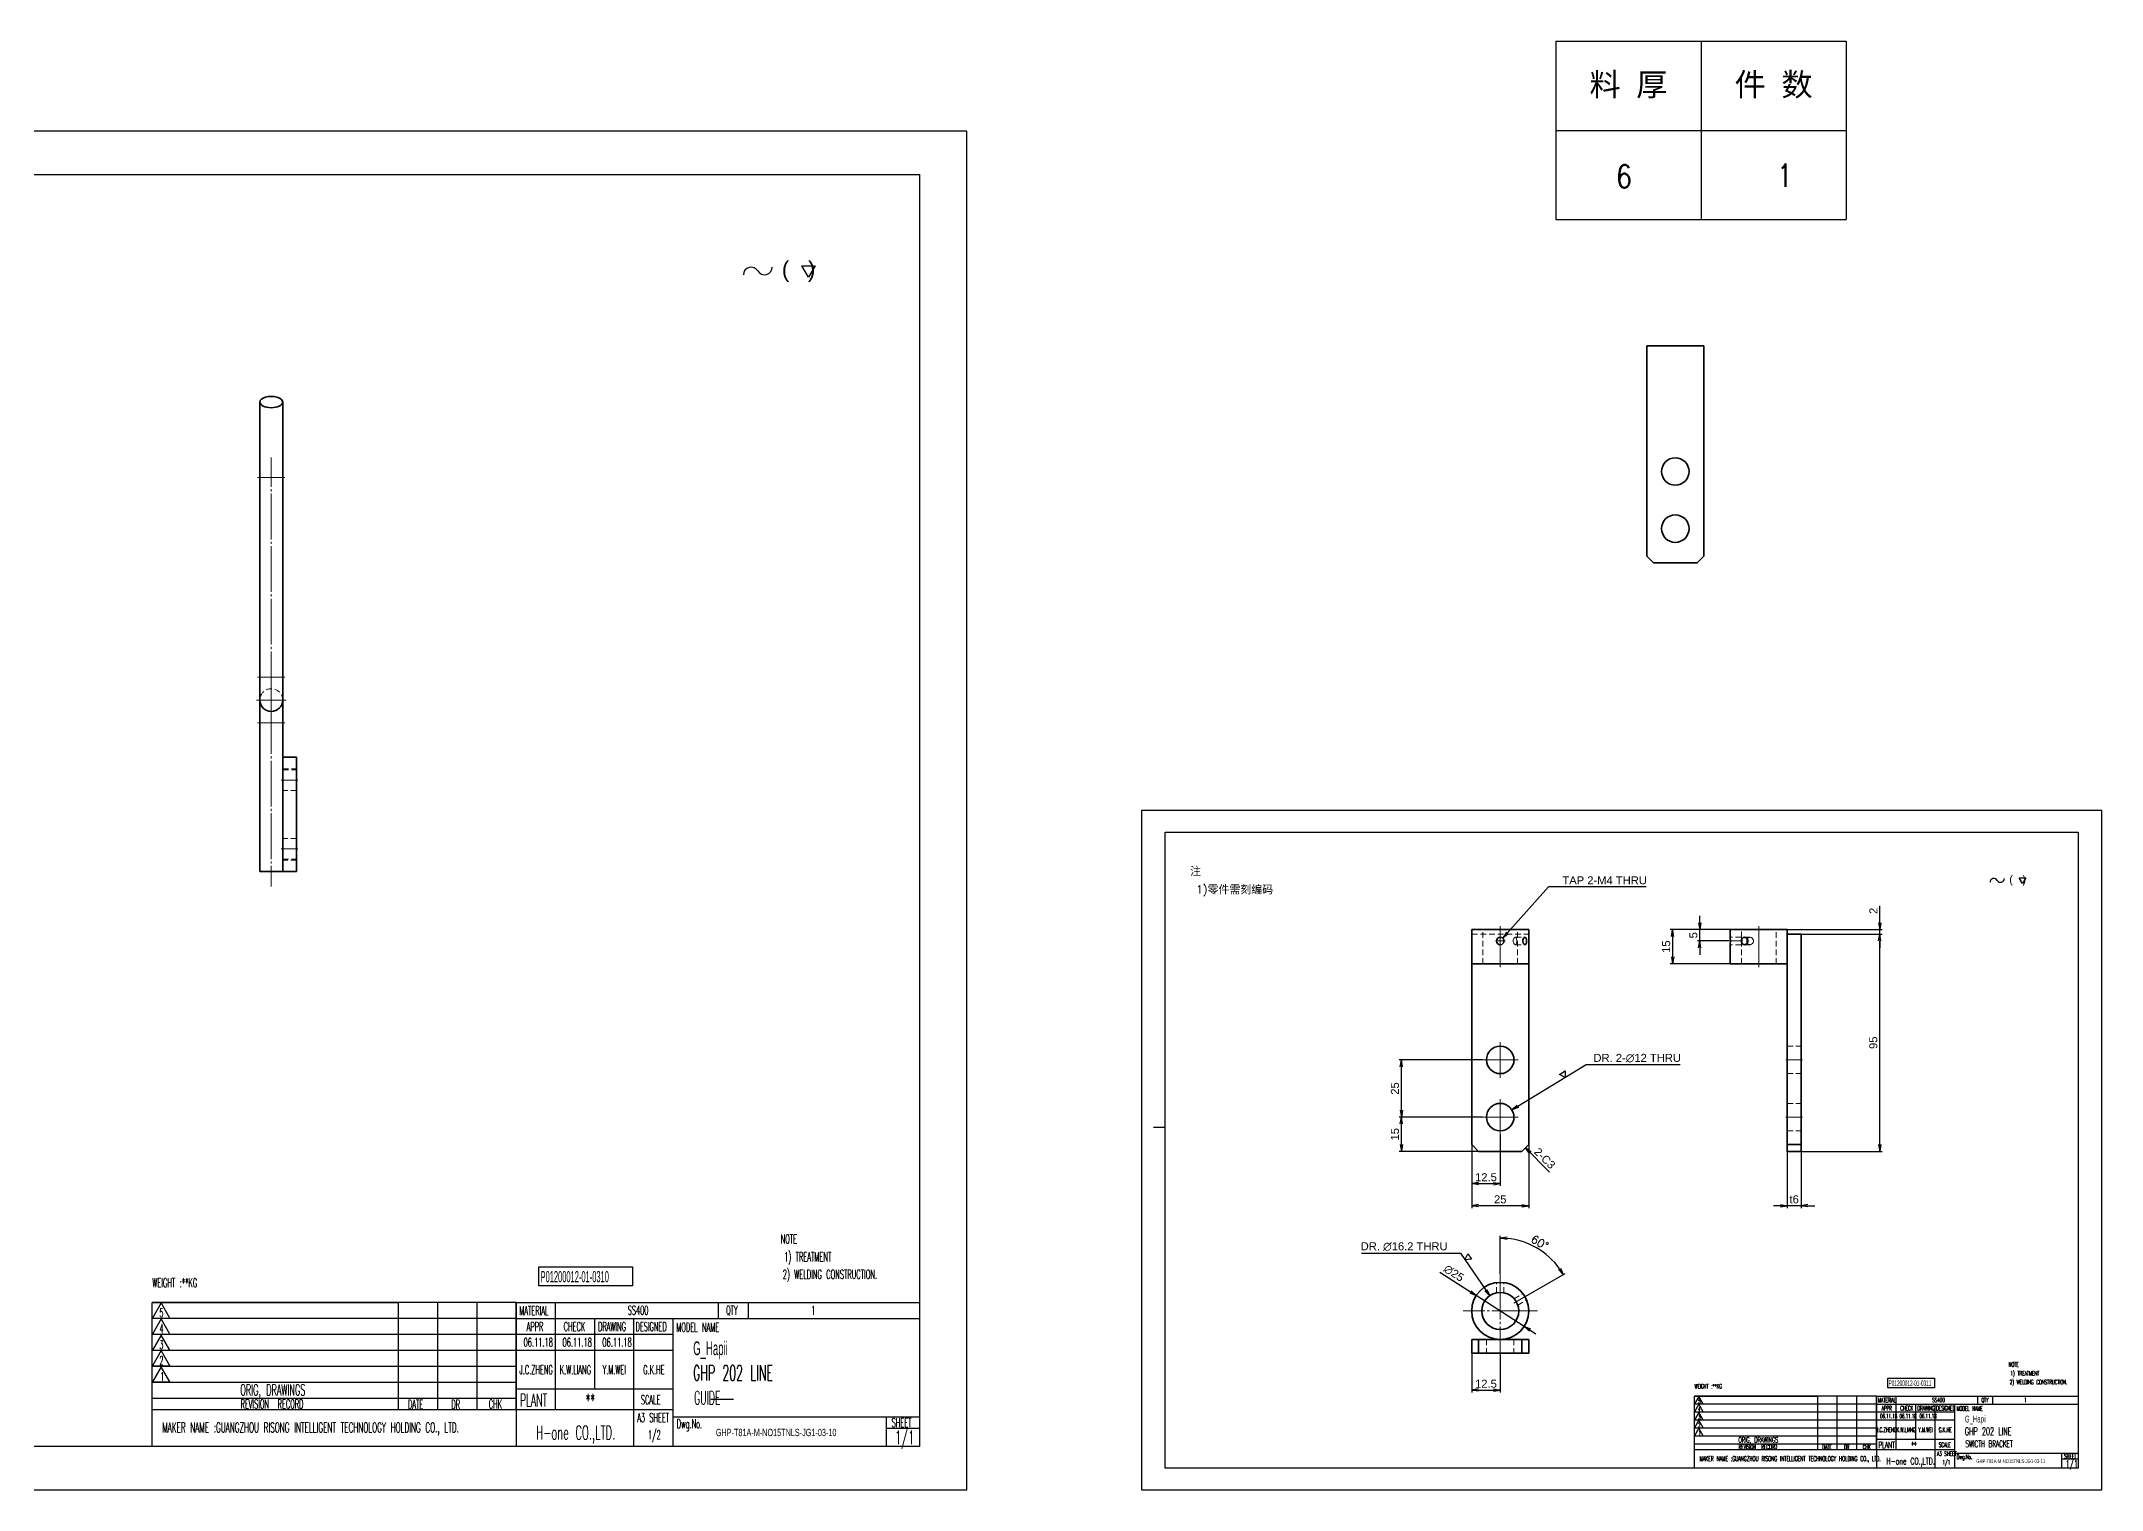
# Model space of a CAD drawing. Header units: millimetres. Extents: x 1842 to 16330, y -758 to 3963.
# Drawn here: x 14825 to 15726, y 2038 to 2671 of the extents above; entities that cross this region are included whole.
import ezdxf
from ezdxf.enums import TextEntityAlignment as Align

# ---------------------------------------------------------------- set-up
doc = ezdxf.new("R2010")
doc.units = ezdxf.units.MM
doc.linetypes.add('CENTER-HOKUTO', pattern=[23, 20, -1, 1, -1])
doc.linetypes.add('HIDDEN-HOKUTO', pattern=[3.8, 2.5, -1.3])
doc.layers.add('AM_7', color=2, linetype='CENTER-HOKUTO', lineweight=30)
doc.layers.add('AM_HID', color=1, linetype='HIDDEN-HOKUTO', lineweight=25)
doc.layers.add('title_frame', color=7, linetype='Continuous')
doc.layers.add('word_dim', color=253, linetype='Continuous')
doc.styles.add('DIM', font='romans.shx', dxfattribs={"width": 0.8, "bigfont": 'bigfont.shx'})
doc.styles.add('MX_NOTE_STANDARD', font='txt.shx', dxfattribs={"bigfont": 'bigfont.shx'})
doc.styles.get("Standard").update_dxf_attribs({"font": 'arial.ttf'})
doc.dimstyles.new('RS1-1', dxfattribs={"dimtxt": 3.5, "dimasz": 3, "dimexe": 1, "dimexo": 0, "dimgap": 1, "dimtad": 3, "dimdsep": 46, "dimtxsty": 'Standard', "dimblk1": 'OPEN', "dimblk2": 'OPEN', "dimsah": 1, "dimcen": 0, "dimclrd": 256, "dimclre": 256, "dimclrt": 3, "dimazin": 2, "dimtfac": 1, "dimtmove": 0, "dimatfit": 3, "dimldrblk": 'OPEN', "dimfxl": 0, "dimtolj": 1, "dimtzin": 0, "dimarcsym": 0})

# ---------------------------------------------------------------- blocks, each defined once
blk = doc.blocks.new('A$C404331B6')
at = {"layer": 'title_frame'}
for p, q in [((0, -31.5), (0, 0)), ((0, 0), (53.9, 0)), ((79.62, 0), (0, 0)), ((53.9, -23.5), (53.9, 0)), ((62.48, -23.5), (62.48, 0)), ((62.48, -23.5), (62.48, 0)), ((71.05, -23.5), (71.05, 0)), ((71.05, -23.5), (71.05, 0)), ((79.62, 0), (79.62, -31.5)), ((79.62, 0), (167.83, 0)), ((88.2, -23.5), (88.2, 0)), ((123.73, 0), (123.73, -3.5)), ((130.3, 0), (130.3, -3.5)), ((53.9, -3.5), (0, -3.5)), ((79.62, -3.5), (0, -3.5)), ((1.98, -0.12), (0.1, -3.45)), ((0.1, -3.45), (3.86, -3.45)), ((1.98, -3.6), (0.1, -6.92)), ((3.86, -3.45), (1.98, -0.12)), ((3.86, -6.92), (1.98, -3.6)), ((79.62, -3.5), (167.83, -3.5)), ((96.78, -18.9), (96.78, -3.5)), ((105.35, -31.5), (105.35, -3.5)), ((113.92, -31.5), (113.92, -3.5)), ((53.9, -7), (0, -7)), ((79.62, -7), (0, -7)), ((0.1, -6.92), (3.86, -6.92)), ((1.98, -7.13), (0.1, -10.45)), ((3.86, -10.45), (1.98, -7.13)), ((113.92, -7), (79.62, -7)), ((53.9, -10.5), (0, -10.5)), ((79.62, -10.5), (0, -10.5)), ((0.1, -10.45), (3.86, -10.45)), ((1.98, -10.54), (0.1, -13.87)), ((3.86, -13.87), (1.98, -10.54)), ((113.92, -10.5), (79.62, -10.5)), ((53.9, -14), (0, -14)), ((79.62, -14), (0, -14)), ((53.9, -17.5), (0, -17.5)), ((79.62, -17.5), (0, -17.5)), ((0.1, -13.87), (3.86, -13.87)), ((1.98, -14.07), (0.1, -17.4)), ((0.1, -17.4), (3.86, -17.4)), ((3.86, -17.4), (1.98, -14.07)), ((53.9, -21), (0, -21)), ((79.62, -21), (0, -21)), ((79.62, -18.9), (113.92, -18.9)), ((79.62, -23.5), (0, -23.5)), ((113.92, -23.5), (79.62, -23.5)), ((113.92, -25), (167.83, -25)), ((160.48, -25), (160.48, -31.5)), ((167.83, -31.5), (0, -31.5)), ((160.48, -27.5), (167.83, -27.5))]:
    blk.add_line(p, q, dxfattribs=at)
at = {"layer": 'title_frame', "color": 3, "style": 'MX_NOTE_STANDARD', "width": 0.5341}
for s, height, p in [('5', 1.92, (1.59, -3.22)), ('MATERIAL', 1.973, (80.3, -2.79)), ('APPR', 1.973, (81.89, -6.26)), ('CHECK', 1.973, (89.99, -6.26)), ('DRAWING', 1.973, (97.51, -6.26)), ('DESIGNED', 1.973, (105.7, -6.26)), ('MODEL NAME', 1.973, (114.63, -6.41)), ('QTY', 1.973, (125.5, -2.7)), ('4', 1.92, (1.59, -6.7)), ('3', 1.92, (1.59, -10.23)), ('2', 1.92, (1.59, -13.64)), ('1', 1.92, (1.78, -17.17)), ('ORIG, DRAWINGS', 2.4112, (19.27, -20.34)), ('REVISION  RECORD', 1.9728, (19.32, -23.18)), ('DATE', 1.973, (55.94, -23.26)), ('DR', 1.973, (65.43, -23.27)), ('CHK', 1.973, (73.61, -23.23)), ('PLANT', 2.74, (80.46, -22.73)), ('SCALE', 1.973, (106.88, -22.28)), ('MAKER NAME :GUANGZHOU RISONG INTELLIGENT TECHNOLOGY HOLDING CO., LTD.', 2.16, (2.22, -28.43)), ('Dwg.No.', 1.973, (114.71, -27.52)), ('SHEET', 1.973, (161.71, -27.29))]:
    blk.add_text(s, height=height, dxfattribs=at).set_placement(p)
blk = doc.blocks.new('shiage0')
at = {"layer": 'word_dim', "color": 3, "linetype": 'Continuous'}
for centre, start, end in [((1.69, 0), 30, 180), ((4.61, 1.69), 210, 0)]:
    blk.add_arc(centre, 1.69, start, end, dxfattribs=at)
blk = doc.blocks.new('12')
at = {"layer": 'title_frame', "color": 3, "linetype": 'Continuous'}
blk.add_lwpolyline([(20.46, 3.03), (19.01, 5.53), (21.9, 5.53)], close=True, dxfattribs=at)
blk.add_blockref('shiage0', (6.23, 3.56), dxfattribs=at)
blk.add_text('(   )', height=3.5, dxfattribs=at).set_placement((14.64, 3.08))
blk = doc.blocks.new('_Open')
at = {"color": 0, "lineweight": -2}
for p, q in [((-1, 0.17), (0, 0)), ((-1, -0.17), (0, 0)), ((0, 0), (-1, 0))]:
    blk.add_line(p, q, dxfattribs=at)
blk = doc.blocks.new('*D427')
at = {"layer": 'DEFPOINTS', "color": 0, "linetype": 'Continuous', "ltscale": 2, "transparency": 16777216}
for p in [(15594.41, 2280.82), (15628.83, 2280.82), (15591.41, 2185.82)]:
    blk.add_point(p, dxfattribs=at)
at = {"layer": 'word_dim', "linetype": 'Continuous', "lineweight": -2, "ltscale": 2, "transparency": 16777216}
for p, q in [((15594.41, 2280.82), (15629.83, 2280.82)), ((15628.83, 2188.82), (15628.83, 2277.82)), ((15591.41, 2185.82), (15629.83, 2185.82))]:
    blk.add_line(p, q, dxfattribs=at)
at = {"layer": 'word_dim', "linetype": 'Continuous', "lineweight": -2, "ltscale": 2, "transparency": 16777216, "xscale": 3, "yscale": 3, "zscale": 3}
for p, rotation in [((15628.83, 2280.82), 90), ((15628.83, 2185.82), 270)]:
    blk.add_blockref('_Open', p, dxfattribs=dict(at, rotation=rotation))
at = {"layer": 'word_dim', "color": 3, "linetype": 'Continuous', "ltscale": 2, "transparency": 16777216, "insert": (15626.04, 2233.32), "char_height": 3.5, "attachment_point": 5, "rotation": 90}
blk.add_mtext('\\A1;95', dxfattribs=at)
blk = doc.blocks.new('*D428')
at = {"layer": 'DEFPOINTS', "color": 0, "linetype": 'Continuous', "ltscale": 2, "transparency": 16777216}
for p in [(15588.41, 2185.82), (15594.41, 2185.82), (15588.41, 2162.06)]:
    blk.add_point(p, dxfattribs=at)
at = {"layer": 'word_dim', "linetype": 'Continuous', "lineweight": -2, "ltscale": 2, "transparency": 16777216}
for p, q in [((15588.41, 2185.82), (15588.41, 2161.06)), ((15594.41, 2185.82), (15594.41, 2161.06)), ((15585.41, 2162.06), (15582.41, 2162.06)), ((15594.41, 2162.06), (15588.41, 2162.06)), ((15597.41, 2162.06), (15600.41, 2162.06))]:
    blk.add_line(p, q, dxfattribs=at)
at = {"layer": 'word_dim', "linetype": 'Continuous', "lineweight": -2, "ltscale": 2, "transparency": 16777216, "xscale": 3, "yscale": 3, "zscale": 3}
blk.add_blockref('_Open', (15588.41, 2162.06), dxfattribs=at)
at = {"layer": 'word_dim', "linetype": 'Continuous', "lineweight": -2, "ltscale": 2, "transparency": 16777216, "xscale": 3, "yscale": 3, "zscale": 3, "rotation": 180}
blk.add_blockref('_Open', (15594.41, 2162.06), dxfattribs=at)
at = {"layer": 'word_dim', "color": 3, "linetype": 'Continuous', "ltscale": 2, "transparency": 16777216, "insert": (15591.41, 2164.84), "char_height": 3.5, "attachment_point": 5}
blk.add_mtext('\\A1;t6', dxfattribs=at)
blk = doc.blocks.new('*D429')
at = {"layer": 'DEFPOINTS', "color": 0, "linetype": 'Continuous', "ltscale": 2, "transparency": 16777216}
for p in [(15450.38, 2188.82), (15475.38, 2188.82), (15450.38, 2162.06)]:
    blk.add_point(p, dxfattribs=at)
at = {"layer": 'word_dim', "linetype": 'Continuous', "lineweight": -2, "ltscale": 2, "transparency": 16777216}
for p, q in [((15450.38, 2188.82), (15450.38, 2161.06)), ((15475.38, 2188.82), (15475.38, 2161.06)), ((15472.38, 2162.06), (15453.38, 2162.06))]:
    blk.add_line(p, q, dxfattribs=at)
at = {"layer": 'word_dim', "linetype": 'Continuous', "lineweight": -2, "ltscale": 2, "transparency": 16777216, "xscale": 3, "yscale": 3, "zscale": 3, "rotation": 180}
blk.add_blockref('_Open', (15450.38, 2162.06), dxfattribs=at)
at = {"layer": 'word_dim', "linetype": 'Continuous', "lineweight": -2, "ltscale": 2, "transparency": 16777216, "xscale": 3, "yscale": 3, "zscale": 3}
blk.add_blockref('_Open', (15475.38, 2162.06), dxfattribs=at)
at = {"layer": 'word_dim', "color": 3, "linetype": 'Continuous', "ltscale": 2, "transparency": 16777216, "insert": (15462.88, 2164.84), "char_height": 3.5, "attachment_point": 5}
blk.add_mtext('\\A1;25', dxfattribs=at)
blk = doc.blocks.new('*D430')
at = {"layer": 'DEFPOINTS', "color": 0, "linetype": 'Continuous', "ltscale": 2, "transparency": 16777216}
for p in [(15462.88, 2193.02), (15450.38, 2188.82), (15462.88, 2171.73)]:
    blk.add_point(p, dxfattribs=at)
at = {"layer": 'word_dim', "linetype": 'Continuous', "lineweight": -2, "ltscale": 2, "transparency": 16777216}
for p, q in [((15462.88, 2193.02), (15462.88, 2170.73)), ((15450.38, 2188.82), (15450.38, 2170.73)), ((15453.38, 2171.73), (15459.88, 2171.73))]:
    blk.add_line(p, q, dxfattribs=at)
at = {"layer": 'word_dim', "linetype": 'Continuous', "lineweight": -2, "ltscale": 2, "transparency": 16777216, "xscale": 3, "yscale": 3, "zscale": 3, "rotation": 180}
blk.add_blockref('_Open', (15450.38, 2171.73), dxfattribs=at)
at = {"layer": 'word_dim', "linetype": 'Continuous', "lineweight": -2, "ltscale": 2, "transparency": 16777216, "xscale": 3, "yscale": 3, "zscale": 3}
blk.add_blockref('_Open', (15462.88, 2171.73), dxfattribs=at)
at = {"layer": 'word_dim', "color": 3, "linetype": 'Continuous', "ltscale": 2, "transparency": 16777216, "insert": (15456.63, 2174.52), "char_height": 3.5, "attachment_point": 5}
blk.add_mtext('\\A1;12.5', dxfattribs=at)
blk = doc.blocks.new('*D431')
at = {"layer": 'DEFPOINTS', "color": 0, "linetype": 'Continuous', "ltscale": 2, "transparency": 16777216}
for p in [(15419.62, 2200.82), (15455.08, 2200.82), (15453.38, 2185.82)]:
    blk.add_point(p, dxfattribs=at)
at = {"layer": 'word_dim', "linetype": 'Continuous', "lineweight": -2, "ltscale": 2, "transparency": 16777216}
for p, q in [((15455.08, 2200.82), (15418.62, 2200.82)), ((15419.62, 2188.82), (15419.62, 2197.82)), ((15453.38, 2185.82), (15418.62, 2185.82))]:
    blk.add_line(p, q, dxfattribs=at)
at = {"layer": 'word_dim', "linetype": 'Continuous', "lineweight": -2, "ltscale": 2, "transparency": 16777216, "xscale": 3, "yscale": 3, "zscale": 3}
for p, rotation in [((15419.62, 2200.82), 90), ((15419.62, 2185.82), 270)]:
    blk.add_blockref('_Open', p, dxfattribs=dict(at, rotation=rotation))
at = {"layer": 'word_dim', "color": 3, "linetype": 'Continuous', "ltscale": 2, "transparency": 16777216, "insert": (15416.83, 2193.32), "char_height": 3.5, "attachment_point": 5, "rotation": 90}
blk.add_mtext('\\A1;15', dxfattribs=at)
blk = doc.blocks.new('*D432')
at = {"layer": 'DEFPOINTS', "color": 0, "linetype": 'Continuous', "ltscale": 2, "transparency": 16777216}
for p in [(15419.62, 2225.82), (15455.08, 2225.82), (15455.08, 2200.82)]:
    blk.add_point(p, dxfattribs=at)
at = {"layer": 'word_dim', "linetype": 'Continuous', "lineweight": -2, "ltscale": 2, "transparency": 16777216}
for p, q in [((15455.08, 2225.82), (15418.62, 2225.82)), ((15419.62, 2203.82), (15419.62, 2222.82)), ((15455.08, 2200.82), (15418.62, 2200.82))]:
    blk.add_line(p, q, dxfattribs=at)
at = {"layer": 'word_dim', "linetype": 'Continuous', "lineweight": -2, "ltscale": 2, "transparency": 16777216, "xscale": 3, "yscale": 3, "zscale": 3}
for p, rotation in [((15419.62, 2225.82), 90), ((15419.62, 2200.82), 270)]:
    blk.add_blockref('_Open', p, dxfattribs=dict(at, rotation=rotation))
at = {"layer": 'word_dim', "color": 3, "linetype": 'Continuous', "ltscale": 2, "transparency": 16777216, "insert": (15416.83, 2213.32), "char_height": 3.5, "attachment_point": 5, "rotation": 90}
blk.add_mtext('\\A1;25', dxfattribs=at)
blk = doc.blocks.new('*D433')
at = {"layer": 'DEFPOINTS', "color": 0, "linetype": 'Continuous', "ltscale": 2, "transparency": 16777216}
for p in [(15468, 2203.94), (15457.75, 2197.7)]:
    blk.add_point(p, dxfattribs=at)
at = {"layer": 'word_dim', "linetype": 'Continuous', "lineweight": -2, "ltscale": 2, "transparency": 16777216}
for p, q in [((15500.5, 2223.72), (15470.57, 2205.5)), ((15541.54, 2223.72), (15500.5, 2223.72))]:
    blk.add_line(p, q, dxfattribs=at)
at = {"layer": 'word_dim', "linetype": 'Continuous', "lineweight": -2, "ltscale": 2, "transparency": 16777216, "xscale": 3, "yscale": 3, "zscale": 3, "rotation": 211.3316241253661}
blk.add_blockref('_Open', (15468, 2203.94), dxfattribs=at)
at = {"layer": 'word_dim', "color": 3, "linetype": 'Continuous', "ltscale": 2, "transparency": 16777216, "insert": (15522.77, 2226.61), "char_height": 3.5, "attachment_point": 5}
blk.add_mtext('\\A1;DR. 2-∅12 THRU', dxfattribs=at)
blk = doc.blocks.new('shiage1')
at = {"layer": 'word_dim', "color": 3, "linetype": 'Continuous'}
for p, q in [((0, 0), (-1.44, 2.5)), ((-1.44, 2.5), (1.44, 2.5)), ((1.44, 2.5), (0, 0))]:
    blk.add_line(p, q, dxfattribs=at)
blk = doc.blocks.new('*D434')
at = {"layer": 'DEFPOINTS', "color": 0, "linetype": 'Continuous', "ltscale": 2, "transparency": 16777216}
for p in [(15563.41, 2282.82), (15538.23, 2267.82), (15563.41, 2267.82)]:
    blk.add_point(p, dxfattribs=at)
at = {"layer": 'word_dim', "linetype": 'Continuous', "lineweight": -2, "ltscale": 2, "transparency": 16777216}
for p, q in [((15563.41, 2282.82), (15537.23, 2282.82)), ((15538.23, 2279.82), (15538.23, 2270.82)), ((15563.41, 2267.82), (15537.23, 2267.82))]:
    blk.add_line(p, q, dxfattribs=at)
at = {"layer": 'word_dim', "linetype": 'Continuous', "lineweight": -2, "ltscale": 2, "transparency": 16777216, "xscale": 3, "yscale": 3, "zscale": 3}
for p, rotation in [((15538.23, 2282.82), 90), ((15538.23, 2267.82), 270)]:
    blk.add_blockref('_Open', p, dxfattribs=dict(at, rotation=rotation))
at = {"layer": 'word_dim', "color": 3, "linetype": 'Continuous', "ltscale": 2, "transparency": 16777216, "insert": (15535.45, 2275.32), "char_height": 3.5, "attachment_point": 5, "rotation": 90}
blk.add_mtext('\\A1;15', dxfattribs=at)
blk = doc.blocks.new('*D435')
at = {"layer": 'DEFPOINTS', "color": 0, "linetype": 'Continuous', "ltscale": 2, "transparency": 16777216}
for p in [(15550.11, 2282.82), (15562.9, 2282.82), (15562.9, 2277.82)]:
    blk.add_point(p, dxfattribs=at)
at = {"layer": 'word_dim', "linetype": 'Continuous', "lineweight": -2, "ltscale": 2, "transparency": 16777216}
for p, q in [((15562.9, 2282.82), (15549.11, 2282.82)), ((15550.11, 2285.82), (15550.11, 2288.82)), ((15550.11, 2277.82), (15550.11, 2282.82)), ((15562.9, 2277.82), (15549.11, 2277.82)), ((15550.11, 2274.82), (15550.11, 2271.82))]:
    blk.add_line(p, q, dxfattribs=at)
at = {"layer": 'word_dim', "linetype": 'Continuous', "lineweight": -2, "ltscale": 2, "transparency": 16777216, "xscale": 3, "yscale": 3, "zscale": 3}
for p, rotation in [((15550.11, 2282.82), 270), ((15550.11, 2277.82), 90)]:
    blk.add_blockref('_Open', p, dxfattribs=dict(at, rotation=rotation))
at = {"layer": 'word_dim', "color": 3, "linetype": 'Continuous', "ltscale": 2, "transparency": 16777216, "insert": (15547.33, 2280.32), "char_height": 3.5, "attachment_point": 5, "rotation": 90}
blk.add_mtext('\\A1;5', dxfattribs=at)
blk = doc.blocks.new('*D436')
at = {"layer": 'DEFPOINTS', "color": 0, "linetype": 'Continuous', "ltscale": 2, "transparency": 16777216}
for p in [(15588.41, 2282.82), (15591.41, 2280.82), (15628.83, 2280.82)]:
    blk.add_point(p, dxfattribs=at)
at = {"layer": 'word_dim', "linetype": 'Continuous', "lineweight": -2, "ltscale": 2, "transparency": 16777216}
for p, q in [((15628.83, 2285.82), (15628.83, 2293.14)), ((15588.41, 2282.82), (15629.83, 2282.82)), ((15591.41, 2280.82), (15629.83, 2280.82)), ((15628.83, 2280.82), (15628.83, 2282.82)), ((15628.83, 2277.82), (15628.83, 2274.82))]:
    blk.add_line(p, q, dxfattribs=at)
at = {"layer": 'word_dim', "linetype": 'Continuous', "lineweight": -2, "ltscale": 2, "transparency": 16777216, "xscale": 3, "yscale": 3, "zscale": 3}
for p, rotation in [((15628.83, 2282.82), 270), ((15628.83, 2280.82), 90)]:
    blk.add_blockref('_Open', p, dxfattribs=dict(at, rotation=rotation))
at = {"layer": 'word_dim', "color": 3, "linetype": 'Continuous', "ltscale": 2, "transparency": 16777216, "insert": (15626.07, 2290.99), "char_height": 3.5, "attachment_point": 5, "rotation": 90}
blk.add_mtext('\\A1;2', dxfattribs=at)
blk = doc.blocks.new('*D437')
at = {"layer": 'DEFPOINTS', "color": 0, "linetype": 'Continuous', "ltscale": 2, "transparency": 16777216}
for p in [(15450.38, 2097.56), (15462.88, 2096.96), (15462.88, 2081.43)]:
    blk.add_point(p, dxfattribs=at)
at = {"layer": 'word_dim', "linetype": 'Continuous', "lineweight": -2, "ltscale": 2, "transparency": 16777216}
for p, q in [((15450.38, 2097.56), (15450.38, 2080.43)), ((15462.88, 2096.96), (15462.88, 2080.43)), ((15453.38, 2081.43), (15459.88, 2081.43))]:
    blk.add_line(p, q, dxfattribs=at)
at = {"layer": 'word_dim', "linetype": 'Continuous', "lineweight": -2, "ltscale": 2, "transparency": 16777216, "xscale": 3, "yscale": 3, "zscale": 3, "rotation": 180}
blk.add_blockref('_Open', (15450.38, 2081.43), dxfattribs=at)
at = {"layer": 'word_dim', "linetype": 'Continuous', "lineweight": -2, "ltscale": 2, "transparency": 16777216, "xscale": 3, "yscale": 3, "zscale": 3}
blk.add_blockref('_Open', (15462.88, 2081.43), dxfattribs=at)
at = {"layer": 'word_dim', "color": 3, "linetype": 'Continuous', "ltscale": 2, "transparency": 16777216, "insert": (15456.63, 2084.22), "char_height": 3.5, "attachment_point": 5}
blk.add_mtext('\\A1;12.5', dxfattribs=at)
blk = doc.blocks.new('*D438')
at = {"layer": 'DEFPOINTS', "color": 0, "linetype": 'Continuous', "ltscale": 2, "transparency": 16777216}
for p in [(15452.37, 2122.83), (15473.39, 2109.29)]:
    blk.add_point(p, dxfattribs=at)
at = {"layer": 'word_dim', "linetype": 'Continuous', "lineweight": -2, "ltscale": 2, "transparency": 16777216}
for p, q in [((15436.46, 2133.07), (15449.85, 2124.45)), ((15473.39, 2109.29), (15452.37, 2122.83)), ((15475.91, 2107.67), (15478.43, 2106.05))]:
    blk.add_line(p, q, dxfattribs=at)
at = {"layer": 'word_dim', "linetype": 'Continuous', "lineweight": -2, "ltscale": 2, "transparency": 16777216, "xscale": 3, "yscale": 3, "zscale": 3}
for p, rotation in [((15452.37, 2122.83), 327.2279606038493), ((15473.39, 2109.29), 147.2279606038493)]:
    blk.add_blockref('_Open', p, dxfattribs=dict(at, rotation=rotation))
at = {"layer": 'word_dim', "color": 3, "linetype": 'Continuous', "ltscale": 2, "transparency": 16777216, "insert": (15442.58, 2132.56), "char_height": 3.5, "attachment_point": 5, "rotation": 327.22796}
blk.add_mtext('\\A1;∅25', dxfattribs=at)
blk = doc.blocks.new('*D439')
at = {"layer": 'DEFPOINTS', "color": 0, "linetype": 'Continuous', "ltscale": 2, "transparency": 16777216}
for p in [(15483.34, 2140.44), (15462.88, 2132.31), (15468.88, 2119.52), (15474.07, 2122.52), (15462.88, 2099.81)]:
    blk.add_point(p, dxfattribs=at)
at = {"layer": 'word_dim', "linetype": 'Continuous', "lineweight": -2, "ltscale": 2, "transparency": 16777216}
for p, q in [((15462.88, 2132.31), (15462.88, 2148.89)), ((15474.07, 2122.52), (15491.31, 2132.47))]:
    blk.add_line(p, q, dxfattribs=at)
blk.add_arc((15462.88, 2116.06), 31.83, 35.40205, 84.59732, dxfattribs=at)
at = {"layer": 'word_dim', "linetype": 'Continuous', "lineweight": -2, "ltscale": 2, "transparency": 16777216, "xscale": 3, "yscale": 3, "zscale": 3}
for p, rotation in [((15462.88, 2147.89), 177.2986602358159), ((15490.44, 2131.97), 302.7007090246211)]:
    blk.add_blockref('_Open', p, dxfattribs=dict(at, rotation=rotation))
at = {"layer": 'word_dim', "color": 3, "linetype": 'Continuous', "ltscale": 2, "transparency": 16777216, "insert": (15480.17, 2146), "char_height": 3.5, "attachment_point": 5, "rotation": 329.99968}
blk.add_mtext('\\A1;{\\Fsimplex8|c0;60°}', dxfattribs=at)
blk = doc.blocks.new('*D440')
at = {"layer": 'DEFPOINTS', "color": 0, "linetype": 'Continuous', "ltscale": 2, "transparency": 16777216}
for p in [(15461.8, 2276.61), (15463.96, 2279.03)]:
    blk.add_point(p, dxfattribs=at)
at = {"layer": 'word_dim', "linetype": 'Continuous', "lineweight": -2, "ltscale": 2, "transparency": 16777216}
for p, q in [((15483.94, 2301.53), (15465.95, 2281.27)), ((15526.76, 2301.53), (15483.94, 2301.53))]:
    blk.add_line(p, q, dxfattribs=at)
at = {"layer": 'word_dim', "linetype": 'Continuous', "lineweight": -2, "ltscale": 2, "transparency": 16777216, "xscale": 3, "yscale": 3, "zscale": 3, "rotation": 228.3880389874087}
blk.add_blockref('_Open', (15463.96, 2279.03), dxfattribs=at)
at = {"layer": 'word_dim', "color": 3, "linetype": 'Continuous', "ltscale": 2, "transparency": 16777216, "insert": (15508.54, 2304.32), "char_height": 3.5, "attachment_point": 5}
blk.add_mtext('\\A1;TAP 2-M4 THRU', dxfattribs=at)
blk = doc.blocks.new('*D441')
at = {"layer": 'DEFPOINTS', "color": 0, "linetype": 'Continuous', "ltscale": 2, "transparency": 16777216}
for p in [(15458.28, 2122.73), (15467.48, 2109.39)]:
    blk.add_point(p, dxfattribs=at)
at = {"layer": 'word_dim', "linetype": 'Continuous', "lineweight": -2, "ltscale": 2, "transparency": 16777216}
for p, q in [((15402.22, 2141.34), (15445.45, 2141.34)), ((15445.45, 2141.34), (15456.58, 2125.2))]:
    blk.add_line(p, q, dxfattribs=at)
at = {"layer": 'word_dim', "linetype": 'Continuous', "lineweight": -2, "ltscale": 2, "transparency": 16777216, "xscale": 3, "yscale": 3, "zscale": 3, "rotation": 304.5904270861742}
blk.add_blockref('_Open', (15458.28, 2122.73), dxfattribs=at)
at = {"layer": 'word_dim', "color": 3, "linetype": 'Continuous', "ltscale": 2, "transparency": 16777216, "insert": (15420.85, 2144.22), "char_height": 3.5, "attachment_point": 5}
blk.add_mtext('\\A1;DR. ∅16.2 THRU', dxfattribs=at)
blk = doc.blocks.new('*T250')
at = {"color": 0, "linetype": 'ByBlock', "lineweight": -2, "transparency": 16777216}
for p, q in [((0, 0), (127, 0)), ((0, 0), (0, -78)), ((63.5, 0), (63.5, -78)), ((127, 0), (127, -78)), ((0, -39), (127, -39)), ((0, -78), (127, -78))]:
    blk.add_line(p, q, dxfattribs=at)
at = {"color": 0, "transparency": 16777216, "char_height": 10, "width": 60.5, "attachment_point": 5}
for s, insert in [('{\\fSimSun|b0|i0|c134|p2;料 厚}', (31.75, -19.5)), ('{\\fSimSun|b0|i0|c134|p2;件 数}', (95.25, -19.5))]:
    blk.add_mtext(s, dxfattribs=dict(at, insert=insert))
blk = doc.blocks.new('拆图参数')
blk.add_blockref('*T250', (-63.5, 78))
at = {"style": 'DIM', "width": 0.8}
blk.add_attdef('6', text='', height=10, dxfattribs=at).set_placement((-37.13, 18.91), align=Align.MIDDLE_LEFT)
blk.add_attdef('1', text='', height=10, dxfattribs=at).set_placement((36.65, 19.27), align=Align.MIDDLE_CENTER)

msp = doc.modelspace()

# ---------------------------------------------------------------- linework, layer by layer
at = {"color": 7, "lineweight": 35}
for p, q in [((15526.938, 2538.104), (15551.938, 2538.104)), ((15526.938, 2538.104), (15526.938, 2446.104)), ((15551.938, 2446.104), (15551.938, 2538.104)), ((14920.397, 2485.464), (14920.397, 2513.454)), ((14930.397, 2485.464), (14930.397, 2513.454)), ((14920.397, 2393.144), (14920.397, 2480.464)), ((14930.397, 2393.144), (14930.397, 2480.464)), ((14920.397, 2373.144), (14920.397, 2308.144)), ((14930.397, 2373.144), (14930.397, 2308.144)), ((14930.397, 2308.144), (14930.397, 2358.144)), ((14936.397, 2308.144), (14936.397, 2358.144)), ((15475.379, 2188.819), (15475.379, 2280.819)), ((15588.411, 2282.819), (15563.411, 2282.819)), ((15588.411, 2188.819), (15588.411, 2280.819)), ((15594.411, 2188.819), (15594.411, 2280.819)), ((15450.379, 2267.819), (15450.379, 2188.819)), ((15588.411, 2267.819), (15563.411, 2267.819))]:
    msp.add_line(p, q, dxfattribs=at)
at = {"color": 7, "lineweight": 35, "ltscale": 0.125}
for p, q in [((14920.397, 2485.464), (14920.397, 2480.464)), ((14930.397, 2485.464), (14930.397, 2480.464))]:
    msp.add_line(p, q, dxfattribs=at)
at = {"color": 7, "lineweight": 35, "ltscale": 0.106066}
for p, q in [((15526.938, 2446.104), (15529.938, 2443.104)), ((15551.938, 2446.104), (15548.938, 2443.104)), ((15450.379, 2188.819), (15453.379, 2185.819)), ((15475.379, 2188.819), (15472.379, 2185.819))]:
    msp.add_line(p, q, dxfattribs=at)
at = {"color": 7, "lineweight": 35, "ltscale": 0.475}
for p, q in [((15548.938, 2443.104), (15529.938, 2443.104)), ((15472.379, 2185.819), (15453.379, 2185.819)), ((15472.379, 2103.56), (15453.379, 2103.56)), ((15472.379, 2097.56), (15453.379, 2097.56))]:
    msp.add_line(p, q, dxfattribs=at)
at = {"color": 7, "lineweight": 35, "ltscale": 0.25}
for p, q in [((14920.397, 2393.144), (14920.397, 2383.144)), ((14930.397, 2393.144), (14930.397, 2383.144)), ((14920.397, 2373.144), (14920.397, 2383.144)), ((14930.397, 2373.144), (14930.397, 2383.144)), ((14920.397, 2308.144), (14930.397, 2308.144))]:
    msp.add_line(p, q, dxfattribs=at)
at = {"color": 7, "lineweight": 35, "ltscale": 0.15}
for p, q in [((14930.397, 2358.144), (14936.397, 2358.144)), ((14930.397, 2308.144), (14936.397, 2308.144)), ((15588.411, 2280.819), (15594.411, 2280.819)), ((15594.411, 2188.819), (15588.411, 2188.819)), ((15588.411, 2185.819), (15594.411, 2185.819)), ((15450.379, 2103.56), (15450.379, 2097.56)), ((15453.379, 2103.56), (15453.379, 2097.56)), ((15472.379, 2103.56), (15472.379, 2097.56)), ((15475.379, 2097.56), (15475.379, 2103.56))]:
    msp.add_line(p, q, dxfattribs=at)
at = {"color": 7, "lineweight": 35, "ltscale": 0.3125}
for p, q in [((15462.879, 2282.819), (15450.379, 2282.819)), ((15475.379, 2282.819), (15462.879, 2282.819)), ((15462.879, 2267.819), (15450.379, 2267.819)), ((15475.379, 2267.819), (15462.879, 2267.819))]:
    msp.add_line(p, q, dxfattribs=at)
at = {"color": 7, "lineweight": 35, "ltscale": 0.375}
for p, q in [((15450.379, 2267.819), (15450.379, 2282.819)), ((15475.379, 2267.819), (15475.379, 2282.819))]:
    msp.add_line(p, q, dxfattribs=at)
at = {"color": 7, "lineweight": 35, "ltscale": 0.084476}
msp.add_line((15563.411, 2279.44), (15563.411, 2282.819), dxfattribs=at)
at = {"color": 7, "lineweight": 35, "ltscale": 0.05}
msp.add_line((15588.411, 2280.819), (15588.411, 2282.819), dxfattribs=at)
at = {"color": 7, "lineweight": 35, "ltscale": 0.001614}
msp.add_line((15563.419, 2279.376), (15563.411, 2279.44), dxfattribs=at)
at = {"color": 7, "lineweight": 35, "ltscale": 0.209476}
msp.add_line((15563.411, 2267.819), (15563.411, 2276.198), dxfattribs=at)
at = {"color": 7, "lineweight": 35, "ltscale": 0.075}
for p, q in [((15588.411, 2188.819), (15588.411, 2185.819)), ((15594.411, 2188.819), (15594.411, 2185.819)), ((15450.379, 2103.56), (15453.379, 2103.56)), ((15475.379, 2103.56), (15472.379, 2103.56)), ((15450.379, 2097.56), (15453.379, 2097.56)), ((15475.379, 2097.56), (15472.379, 2097.56))]:
    msp.add_line(p, q, dxfattribs=at)
at = {"color": 7, "lineweight": 35}
for points in [[(15472.923, 2277.042), (15472.814, 2277.571), (15472.821, 2278.125), (15472.941, 2278.649), (15473.101, 2278.991), (15473.309, 2279.256), (15473.546, 2279.41), (15473.704, 2279.44)], [(15472.923, 2277.042), (15473.032, 2276.774), (15473.17, 2276.543), (15473.301, 2276.39), (15473.444, 2276.278), (15473.574, 2276.219), (15473.704, 2276.198)], [(15474.346, 2278.596), (15474.252, 2278.916), (15474.119, 2279.179), (15473.947, 2279.36), (15473.83, 2279.42), (15473.704, 2279.44)], [(15474.346, 2278.596), (15474.416, 2278.067), (15474.412, 2277.515), (15474.334, 2276.991), (15474.241, 2276.696), (15474.114, 2276.452), (15473.994, 2276.315), (15473.857, 2276.228), (15473.704, 2276.198)], [(15568.469, 2277.042), (15568.342, 2277.462), (15568.312, 2277.906), (15568.38, 2278.345), (15568.542, 2278.741), (15568.791, 2279.073), (15569.115, 2279.309), (15569.38, 2279.407), (15569.661, 2279.44)], [(15568.469, 2277.042), (15568.727, 2276.634), (15568.897, 2276.471), (15569.089, 2276.343), (15569.366, 2276.235), (15569.661, 2276.198)], [(15570.933, 2278.596), (15570.643, 2279.005), (15570.457, 2279.167), (15570.251, 2279.295), (15569.961, 2279.403), (15569.661, 2279.44)], [(15570.933, 2278.596), (15571.091, 2278.122), (15571.106, 2277.62), (15570.977, 2277.136), (15570.718, 2276.716), (15570.36, 2276.405), (15570.153, 2276.298), (15569.936, 2276.229), (15569.661, 2276.198)]]:
    msp.add_lwpolyline(points, dxfattribs=at)
for centre, radius in [((15539.438, 2483.104), 6), ((15539.438, 2458.104), 6), ((15462.879, 2277.819), 1.621), ((15462.879, 2225.819), 6), ((15462.879, 2200.819), 6), ((15462.879, 2116.06), 12.5), ((15462.879, 2116.06), 8.1)]:
    msp.add_circle(centre, radius, dxfattribs=at)
for centre, radius, start, end in [((14925.397, 2383.144), 5, 180.000005, 0), ((15550.569, 2277.78), 12.949, 3.613356, 7.365088), ((15550.969, 2277.822), 12.548, 352.564835, 3.538717), ((15550.311, 2277.881), 13.208, 352.966865, 355.146424), ((15550.791, 2277.802), 12.725, 0.082895, 4.825552), ((15572.87, 2277.819), 2.076, 158.412386, 201.577505)]:
    msp.add_arc(centre, radius, start, end, dxfattribs=at)
for start_param, end_param in [(6.2831853, 9.424778), (3.1415927, 6.2831853)]:
    msp.add_ellipse((14925.397, 2513.454), major_axis=(5, 0), ratio=0.5, start_param=start_param, end_param=end_param, dxfattribs=at)
at = {"layer": 'AM_7', "color": 2, "lineweight": 13}
for p, q in [((14925.397, 2384.411), (14925.397, 2489.196)), ((14919.397, 2480.464), (14931.397, 2480.464)), ((14919.397, 2393.144), (14931.397, 2393.144)), ((14925.397, 2389.644), (14925.397, 2376.644)), ((14931.897, 2383.144), (14918.897, 2383.144)), ((14925.397, 2379.644), (14925.397, 2301.643)), ((14931.397, 2373.144), (14919.396, 2373.144)), ((14936.997, 2348.144), (14929.796, 2348.144)), ((14936.997, 2318.144), (14929.796, 2318.144)), ((15462.879, 2266.319), (15462.879, 2284.319)), ((15462.879, 2279.926), (15462.879, 2275.712)), ((15575.911, 2266.319), (15575.911, 2284.319)), ((15464.987, 2277.819), (15460.772, 2277.819)), ((15568.993, 2277.819), (15562.903, 2277.819)), ((15462.879, 2233.619), (15462.879, 2218.019)), ((15470.679, 2225.819), (15455.079, 2225.819)), ((15587.811, 2225.819), (15595.011, 2225.819)), ((15462.879, 2208.619), (15462.879, 2193.019)), ((15470.679, 2200.819), (15455.079, 2200.819)), ((15587.811, 2200.819), (15595.011, 2200.819)), ((15462.879, 2132.31), (15462.879, 2099.81)), ((15462.879, 2122.986), (15462.879, 2128.978)), ((15468.877, 2119.523), (15474.067, 2122.519)), ((15479.129, 2116.06), (15446.629, 2116.06)), ((15462.879, 2104.16), (15462.879, 2096.96))]:
    msp.add_line(p, q, dxfattribs=at)
at = {"layer": 'AM_HID', "color": 1, "lineweight": 13}
for p, q in [((14930.397, 2353.144), (14936.397, 2353.144)), ((14930.397, 2352.644), (14936.397, 2352.644)), ((14936.397, 2343.644), (14930.397, 2343.644)), ((14936.397, 2322.644), (14930.397, 2322.644)), ((14930.397, 2313.644), (14936.397, 2313.644)), ((14936.397, 2313.144), (14930.397, 2313.144)), ((15450.379, 2280.819), (15475.379, 2280.819)), ((15450.379, 2280.819), (15450.379, 2267.819)), ((15455.279, 2267.819), (15455.279, 2282.819)), ((15470.479, 2267.819), (15470.479, 2282.819)), ((15568.311, 2279.44), (15568.311, 2282.819)), ((15583.511, 2267.819), (15583.511, 2282.819)), ((15588.411, 2267.819), (15588.411, 2280.819)), ((15469.461, 2279.44), (15473.704, 2279.44)), ((15469.461, 2276.198), (15473.704, 2276.198)), ((15568.311, 2279.44), (15563.411, 2279.44)), ((15563.419, 2276.264), (15563.411, 2276.198)), ((15568.311, 2276.198), (15563.411, 2276.198)), ((15563.492, 2277.042), (15563.471, 2276.764)), ((15568.311, 2267.819), (15568.311, 2276.198)), ((15572.111, 2279.44), (15569.661, 2279.44)), ((15572.111, 2276.198), (15569.661, 2276.198)), ((15570.946, 2277.042), (15570.94, 2277.056)), ((15588.411, 2231.819), (15594.411, 2231.819)), ((15588.411, 2219.819), (15594.411, 2219.819)), ((15588.411, 2206.819), (15594.411, 2206.819)), ((15588.411, 2194.819), (15594.411, 2194.819)), ((15588.411, 2188.819), (15594.411, 2188.819)), ((15461.258, 2123.996), (15461.258, 2128.454)), ((15464.5, 2123.996), (15464.5, 2128.454)), ((15468.942, 2121.432), (15472.803, 2123.661)), ((15470.563, 2118.624), (15474.423, 2120.853)), ((15456.879, 2103.56), (15456.879, 2097.56)), ((15456.879, 2103.56), (15456.879, 2097.56)), ((15468.879, 2103.56), (15468.879, 2097.56)), ((15468.879, 2103.56), (15468.879, 2097.56))]:
    msp.add_line(p, q, dxfattribs=at)
for points in [[(15468.633, 2277.042), (15468.512, 2277.572), (15468.52, 2278.127), (15468.654, 2278.65), (15468.83, 2278.992), (15469.053, 2279.256), (15469.301, 2279.41), (15469.461, 2279.44)], [(15468.633, 2277.042), (15468.749, 2276.783), (15468.892, 2276.558), (15469.038, 2276.397), (15469.194, 2276.279), (15469.329, 2276.219), (15469.461, 2276.198)], [(15470.056, 2278.596), (15469.976, 2278.915), (15469.858, 2279.178), (15469.698, 2279.36), (15469.585, 2279.42), (15469.461, 2279.44)], [(15470.056, 2278.596), (15470.114, 2278.067), (15470.111, 2277.514), (15470.046, 2276.991), (15469.962, 2276.68), (15469.839, 2276.429), (15469.733, 2276.307), (15469.611, 2276.228), (15469.461, 2276.198)], [(15570.94, 2278.582), (15571.187, 2278.996), (15571.351, 2279.162), (15571.54, 2279.292), (15571.815, 2279.403), (15572.111, 2279.44)], [(15570.946, 2277.042), (15571.193, 2276.635), (15571.357, 2276.472), (15571.544, 2276.344), (15571.817, 2276.235), (15572.111, 2276.198)], [(15573.41, 2278.596), (15573.109, 2279.004), (15572.918, 2279.166), (15572.708, 2279.294), (15572.414, 2279.403), (15572.111, 2279.44)], [(15573.41, 2278.596), (15573.574, 2278.122), (15573.59, 2277.618), (15573.455, 2277.134), (15573.186, 2276.715), (15572.818, 2276.405), (15572.387, 2276.229), (15572.111, 2276.198)]]:
    msp.add_lwpolyline(points, dxfattribs=at)
for centre, radius, start, end in [((14925.397, 2383.144), 5, 0, 180.000005), ((15551.184, 2277.847), 12.33, 4.771078, 7.122621), ((15551.354, 2277.815), 12.162, 356.354897, 0.025886), ((15560.852, 2277.816), 7.633, 354.181257, 12.287045), ((15560.852, 2277.823), 7.633, 347.712955, 5.818743), ((15560.314, 2277.736), 8.176, 6.043314, 12.033977), ((15560.314, 2277.903), 8.176, 347.966023, 353.956686)]:
    msp.add_arc(centre, radius, start, end, dxfattribs=at)
at = {"layer": 'title_frame'}
for p, q in [((15311.273, 2196.375), (15316.273, 2196.375)), ((15042.364, 2135.421), (15083.42, 2135.421)), ((15042.364, 2127.02), (15042.364, 2135.421)), ((15083.42, 2127.02), (15042.364, 2127.02)), ((15083.42, 2135.421), (15083.42, 2127.02)), ((15032.57, 2119.8), (15032.57, 2112.8)), ((15032.57, 2072.8), (15032.57, 2119.8)), ((15032.57, 2119.8), (15032.57, 2056.8)), ((15632.319, 2086.648), (15652.847, 2086.648)), ((15632.319, 2082.448), (15632.319, 2086.648)), ((15652.847, 2082.448), (15632.319, 2082.448)), ((15652.847, 2086.648), (15652.847, 2082.448)), ((15117.623, 2077.422), (15127.623, 2077.422)), ((15627.423, 2078.837), (15627.423, 2075.337)), ((15627.423, 2055.337), (15627.423, 2078.837)), ((15627.423, 2078.837), (15627.423, 2047.337)), ((15208.97, 2056.8), (15101.17, 2056.8)), ((15208.97, 2056.8), (15101.17, 2056.8)), ((15715.623, 2047.337), (15661.723, 2047.337)), ((15715.623, 2047.337), (15661.723, 2047.337))]:
    msp.add_line(p, q, dxfattribs=at)
at = {"layer": 'title_frame', "color": 4}
for points in [[(15229.62, 2631.875), (14389.62, 2631.875), (14389.62, 2037.875), (15229.62, 2037.875)], [(15725.948, 2334.875), (15305.948, 2334.875), (15305.948, 2037.875), (15725.948, 2037.875)]]:
    msp.add_lwpolyline(points, close=True, dxfattribs=at)
at = {"layer": 'title_frame'}
for points in [[(14410.27, 2612.95), (15208.97, 2612.95), (15208.97, 2056.8), (14410.27, 2056.8)], [(15316.273, 2325.412), (15715.623, 2325.412), (15715.623, 2047.337), (15316.273, 2047.337)]]:
    msp.add_lwpolyline(points, close=True, dxfattribs=at)

# ---------------------------------------------------------------- block references
msp.add_blockref('拆图参数', (15550.694, 2593.22)).add_auto_attribs({'1': '1', '6': '6'})
at = {"layer": 'word_dim', "linetype": 'Continuous', "ltscale": 2, "xscale": 2, "yscale": 2, "zscale": 2}
msp.add_blockref('12', (15119.408, 2561.949), dxfattribs=at)
at = {"layer": 'word_dim', "linetype": 'Continuous', "ltscale": 2}
msp.add_blockref('12', (15670.842, 2299.912), dxfattribs=at)
at = {"layer": 'word_dim', "color": 3, "linetype": 'Continuous', "ltscale": 2}
for p, rotation in [((15491.276, 2218.106), 31.33162412536011), ((15447.458, 2138.423), 304.5904270861802)]:
    msp.add_blockref('shiage1', p, dxfattribs=dict(at, rotation=rotation))
at = {"layer": 'word_dim', "ltscale": 2, "xscale": 2, "yscale": 2, "zscale": 2}
msp.add_blockref('A$C404331B6', (14873.32, 2119.8), dxfattribs=at)
at = {"layer": 'word_dim', "ltscale": 2}
msp.add_blockref('A$C404331B6', (15547.798, 2078.837), dxfattribs=at)

# ---------------------------------------------------------------- texts
at = {"ltscale": 2, "char_height": 3.5, "attachment_point": 1}
for s, insert, width in [('{\\fSimSun|b0|i0|c134|p2;\\C3;注}', (15327.239, 2310.118), 10.36469), ('{\\Fromans,bigfont|c134;\\C3;1)\\fSimSun|b0|i0|c134|p2;零件需刻编码}', (15329.805, 2302.11), 96.90613)]:
    msp.add_mtext(s, dxfattribs=dict(at, insert=insert, width=width))
at = {"linetype": 'Continuous', "attachment_point": 4}
for insert, char_height, width in [((15109.925, 2098.84), 6, 101.8), ((15666.1, 2068.357), 3, 50.9)]:
    msp.add_mtext('{\\W0.5;\\C3;G_Hapii }', dxfattribs=dict(at, insert=insert, char_height=char_height, width=width))
at = {"color": 3, "linetype": 'Continuous', "attachment_point": 1}
for s, insert, char_height, width in [('{\\W0.65;GHP-T81A-M-NO15TNLS-JG1-03-10}', (15119.835, 2064.525), 3.2, 74.26275), ('{\\W0.65;GHP-T81A-M-NO15TNLS-JG1-03-11}', (15671.055, 2051.2), 1.6, 37.13137)]:
    msp.add_mtext(s, dxfattribs=dict(at, insert=insert, char_height=char_height, width=width))
at = {"layer": 'title_frame', "color": 3, "style": 'MX_NOTE_STANDARD'}
for s, height, width, p in [('NOTE', 4, 0.5341, (15148.144, 2145.523)), ('1) TREATMENT', 4, 0.5341, (15149.7, 2137.731)), ('WEIGHT :**KG ', 3.92, 0.545, (14873.369, 2126.431)), ('2) WELDING CONSTRUCTION.', 4, 0.5341, (15149.096, 2130.091)), ('SS400', 3.9456, 0.5341, (15081.317, 2114.396)), ('1', 3.946, 0.5341, (15161.572, 2114.396)), ('06.11.18', 3.8, 0.5341, (15035.744, 2100.447)), ('06.11.18', 3.8, 0.5341, (15052.767, 2100.447)), ('06.11.18', 3.8, 0.5341, (15070.203, 2100.447)), ('GHP 202 LINE', 6.6, 0.5341, (15109.848, 2085.702)), ('NOTE', 2, 0.5341, (15685.21, 2091.699)), ('WEIGHT :**KG ', 1.96, 0.545, (15547.822, 2082.153)), ('2) WELDING CONSTRUCTION.', 2, 0.5341, (15685.686, 2083.983)), ('1) TREATMENT', 2, 0.5341, (15685.987, 2087.803)), ('**', 5.48, 0.5341, (15062.956, 2074.338)), ('GUIDE', 5.88, 0.5, (15110.344, 2075.173)), ('SS400', 1.9728, 0.5341, (15651.796, 2076.136)), ('1', 1.973, 0.5341, (15691.924, 2076.136)), ('H-one CO.,LTD.', 6, 0.5341, (15041.282, 2059.898)), ('A3 SHEET', 3.9456, 0.5341, (15085.43, 2067.447)), ('1/2', 3.9456, 0.5341, (15090.133, 2059.938)), ('1/1', 6, 0.5341, (15198.184, 2057.751)), ('06.11.18', 1.9, 0.5341, (15629.009, 2069.161)), ('06.11.18', 1.9, 0.5341, (15637.521, 2069.161)), ('06.11.18', 1.9, 0.5341, (15646.239, 2069.161)), ('GHP 202 LINE', 3.3, 0.5341, (15666.061, 2061.788)), ('**', 2.74, 0.5341, (15642.616, 2056.107)), ('A3 SHEET', 1.9728, 0.5341, (15653.852, 2052.661)), ('SWICTH BRACKET', 2.94, 0.5, (15666.309, 2056.524)), ('H-one CO.,LTD.', 3, 0.5341, (15631.779, 2048.887)), ('1/1', 1.9728, 0.5341, (15656.204, 2048.906)), ('1/1', 3, 0.5341, (15710.229, 2047.813))]:
    msp.add_text(s, height=height, dxfattribs=dict(at, width=width)).set_placement(p)
at = {"layer": 'title_frame', "color": 3, "style": 'MX_NOTE_STANDARD', "width": 0.5341}
for s, height, p in [('J.C.ZHENG', 3.9456, (15041.234, 2087.213)), ('K.W.LIANG', 3.9456, (15058.424, 2087.17)), ('Y.M.WEI', 3.9456, (15075.383, 2087.176)), ('G.K.HE', 3.9456, (15092.724, 2087.17)), ('J.C.ZHENG', 1.9728, (15631.755, 2062.544)), ('K.W.LIANG', 1.9728, (15640.35, 2062.522)), ('Y.M.WEI', 1.9728, (15648.829, 2062.526)), ('G.K.HE', 1.9728, (15657.5, 2062.522))]:
    msp.add_text(s, height=height, dxfattribs=at).set_placement(p, align=Align.BOTTOM_CENTER)
at = {"layer": 'title_frame', "color": 3, "attachment_point": 1, "style": 'MX_NOTE_STANDARD'}
for s, insert, char_height, width in [('{\\f3 of 9 Barcode|b0|i0|c0|p82;\\W0.5;P01200012-01-0310}', (15043.191, 2133.509), 4.9, 8.2214), ('{\\f3 of 9 Barcode|b0|i0|c0|p82;\\W0.5;P01200012-01-0311}', (15632.733, 2085.692), 2.45, 4.1107)]:
    msp.add_mtext(s, dxfattribs=dict(at, insert=insert, char_height=char_height, width=width))
at = {"layer": 'word_dim', "color": 3, "linetype": 'Continuous', "ltscale": 2}
msp.add_text('2-C3', height=3.5, rotation=315, dxfattribs=at).set_placement((15477.379, 2185.319))

# ---------------------------------------------------------------- dimensions: what is measured, and where the dimension line sits
at = {"layer": 'word_dim', "linetype": 'Continuous', "ltscale": 2}
for p1, p2, text, picture, middle in [((15461.803, 2276.607), (15463.956, 2279.031), 'TAP 2-M4 THRU', '*D440', (15508.538, 2301.528)), ((15457.754, 2197.699), (15468.004, 2203.939), 'DR. 2-<> THRU', '*D433', (15522.772, 2223.724)), ((15467.478, 2109.392), (15458.281, 2122.728), 'DR. <> THRU', '*D441', (15420.849, 2141.336))]:
    dim = msp.add_diameter_dim_2p(p1=p1, p2=p2, text=text, dimstyle='RS1-1', override={"dimtoh": 1, "dimtofl": 0}, dxfattribs=at)
    dim.commit()
    dim.dimension.update_dxf_attribs({"geometry": picture, "text_midpoint": middle, "dimtype": 163})
dim = msp.add_linear_dim(base=(15628.832, 2280.819), p1=(15588.411, 2282.819), p2=(15591.411, 2280.819), angle=90, dimstyle='RS1-1', dxfattribs=at)
dim.commit()
dim.dimension.update_dxf_attribs({"geometry": '*D436', "text_midpoint": (15628.832, 2290.986), "dimtype": 160})
for base, p1, p2, picture, middle in [((15538.233, 2267.819), (15563.411, 2282.819), (15563.411, 2267.819), '*D434', (15535.446, 2275.319)), ((15550.11, 2282.819), (15562.903, 2277.819), (15562.903, 2282.819), '*D435', (15547.33, 2280.319)), ((15628.832, 2280.819), (15591.411, 2185.819), (15594.411, 2280.819), '*D427', (15626.045, 2233.319)), ((15419.622, 2225.819), (15455.079, 2200.819), (15455.079, 2225.819), '*D432', (15416.835, 2213.319)), ((15419.622, 2200.819), (15453.379, 2185.819), (15455.079, 2200.819), '*D431', (15416.835, 2193.319))]:
    dim = msp.add_linear_dim(base=base, p1=p1, p2=p2, angle=90, dimstyle='RS1-1', dxfattribs=at)
    dim.commit()
    dim.dimension.update_dxf_attribs({"geometry": picture, "text_midpoint": middle})
for base, p1, p2, picture, middle in [((15462.879, 2171.734), (15450.379, 2188.819), (15462.879, 2193.019), '*D430', (15456.629, 2174.521)), ((15450.379, 2162.057), (15475.379, 2188.819), (15450.379, 2188.819), '*D429', (15462.879, 2164.844)), ((15462.879, 2081.428), (15450.379, 2097.56), (15462.879, 2096.96), '*D437', (15456.629, 2084.215))]:
    dim = msp.add_linear_dim(base=base, p1=p1, p2=p2, dimstyle='RS1-1', dxfattribs=at)
    dim.commit()
    dim.dimension.update_dxf_attribs({"geometry": picture, "text_midpoint": middle})
dim = msp.add_linear_dim(base=(15588.411, 2162.057), p1=(15594.411, 2185.819), p2=(15588.411, 2185.819), text='t<>', dimstyle='RS1-1', dxfattribs=at)
dim.commit()
dim.dimension.update_dxf_attribs({"geometry": '*D428', "text_midpoint": (15591.411, 2164.844)})
dim = msp.add_angular_dim_2l(base=(15483.337, 2140.441), line1=((15462.879, 2132.31), (15462.879, 2099.81)), line2=((15468.877, 2119.523), (15474.067, 2122.519)), text='{\\Fsimplex8|c0;<>}', dimstyle='RS1-1', dxfattribs=at)
dim.commit()
dim.dimension.update_dxf_attribs({"geometry": '*D439', "text_midpoint": (15480.168, 2146.005)})
dim = msp.add_diameter_dim_2p(p1=(15473.39, 2109.294), p2=(15452.369, 2122.826), dimstyle='RS1-1', dxfattribs=at)
dim.commit()
dim.dimension.update_dxf_attribs({"geometry": '*D438', "text_midpoint": (15441.02, 2130.133), "dimtype": 163})

# ---------------------------------------------------------------- leaders
at = {"layer": 'word_dim', "linetype": 'Continuous'}
msp.add_leader([(15473.879, 2187.319), (15484.486, 2176.713)], dimstyle='RS1-1', dxfattribs=at)

doc.saveas('drawing.dxf')
